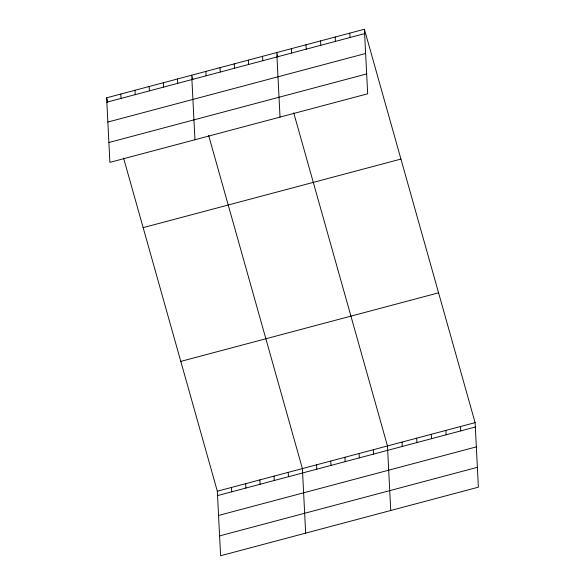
<?xml version="1.0" encoding="UTF-8"?>
<svg xmlns="http://www.w3.org/2000/svg" width="585" height="585" viewBox="0 0 585 585"><rect width="100%" height="100%" fill="white"/><g stroke="black" fill="none" stroke-linecap="round" stroke-linejoin="round"><path stroke-width="0.88" d="M364.404 29.25L367.673 93.79L109.892 162.359L106.616 97.819L364.404 29.25L475.108 422.641L478.384 487.181L220.596 555.75L217.327 491.21L123.574 158.06M106.843 102.192L364.623 33.63M107.845 122.053L365.632 53.484M108.883 142.506L366.671 73.937M143.149 227.638L400.937 159.069M180.794 361.391L438.574 292.822M217.327 491.21L475.108 422.641M217.547 495.59L475.334 427.021M218.556 515.443L476.336 446.874M219.587 535.897L477.375 467.327M277.948 56.803L276.756 52.562L280.025 117.102M293.714 112.803L387.467 445.953L390.736 510.493M192.882 79.436L191.69 75.194L194.959 139.735M208.64 135.435L302.394 468.585L305.662 533.125M106.616 97.819L107.815 102.061M460.505 426.523L460.724 430.904M445.894 430.414L446.114 434.787M431.291 434.297L431.511 438.677M416.681 438.187L416.9 442.56M402.07 442.07L402.297 446.443M373.288 449.726L373.508 454.099M349.793 33.133L350.02 37.513M359.11 453.499L359.329 457.872M335.19 37.023L335.41 41.396M344.931 457.265L345.15 461.645M320.58 40.906L320.799 45.286M330.752 461.038L330.971 465.419M305.977 44.789L306.196 49.169M316.573 464.812L316.792 469.185M291.367 48.679L291.586 53.052M288.215 472.351L288.442 476.731M262.577 56.336L262.804 60.708M274.036 476.124L274.263 480.504M248.398 60.109L248.625 64.482M259.857 479.897L260.084 484.27M234.227 63.875L234.446 68.255M245.685 483.671L245.905 488.044M220.048 67.648L220.267 72.028M231.506 487.437L231.726 491.817M205.869 71.421L206.088 75.794M177.511 78.96L177.73 83.341M163.332 82.734L163.551 87.114M149.153 86.507L149.372 90.88M134.974 90.273L135.201 94.653M120.795 94.046L121.022 98.426"/></g></svg>
